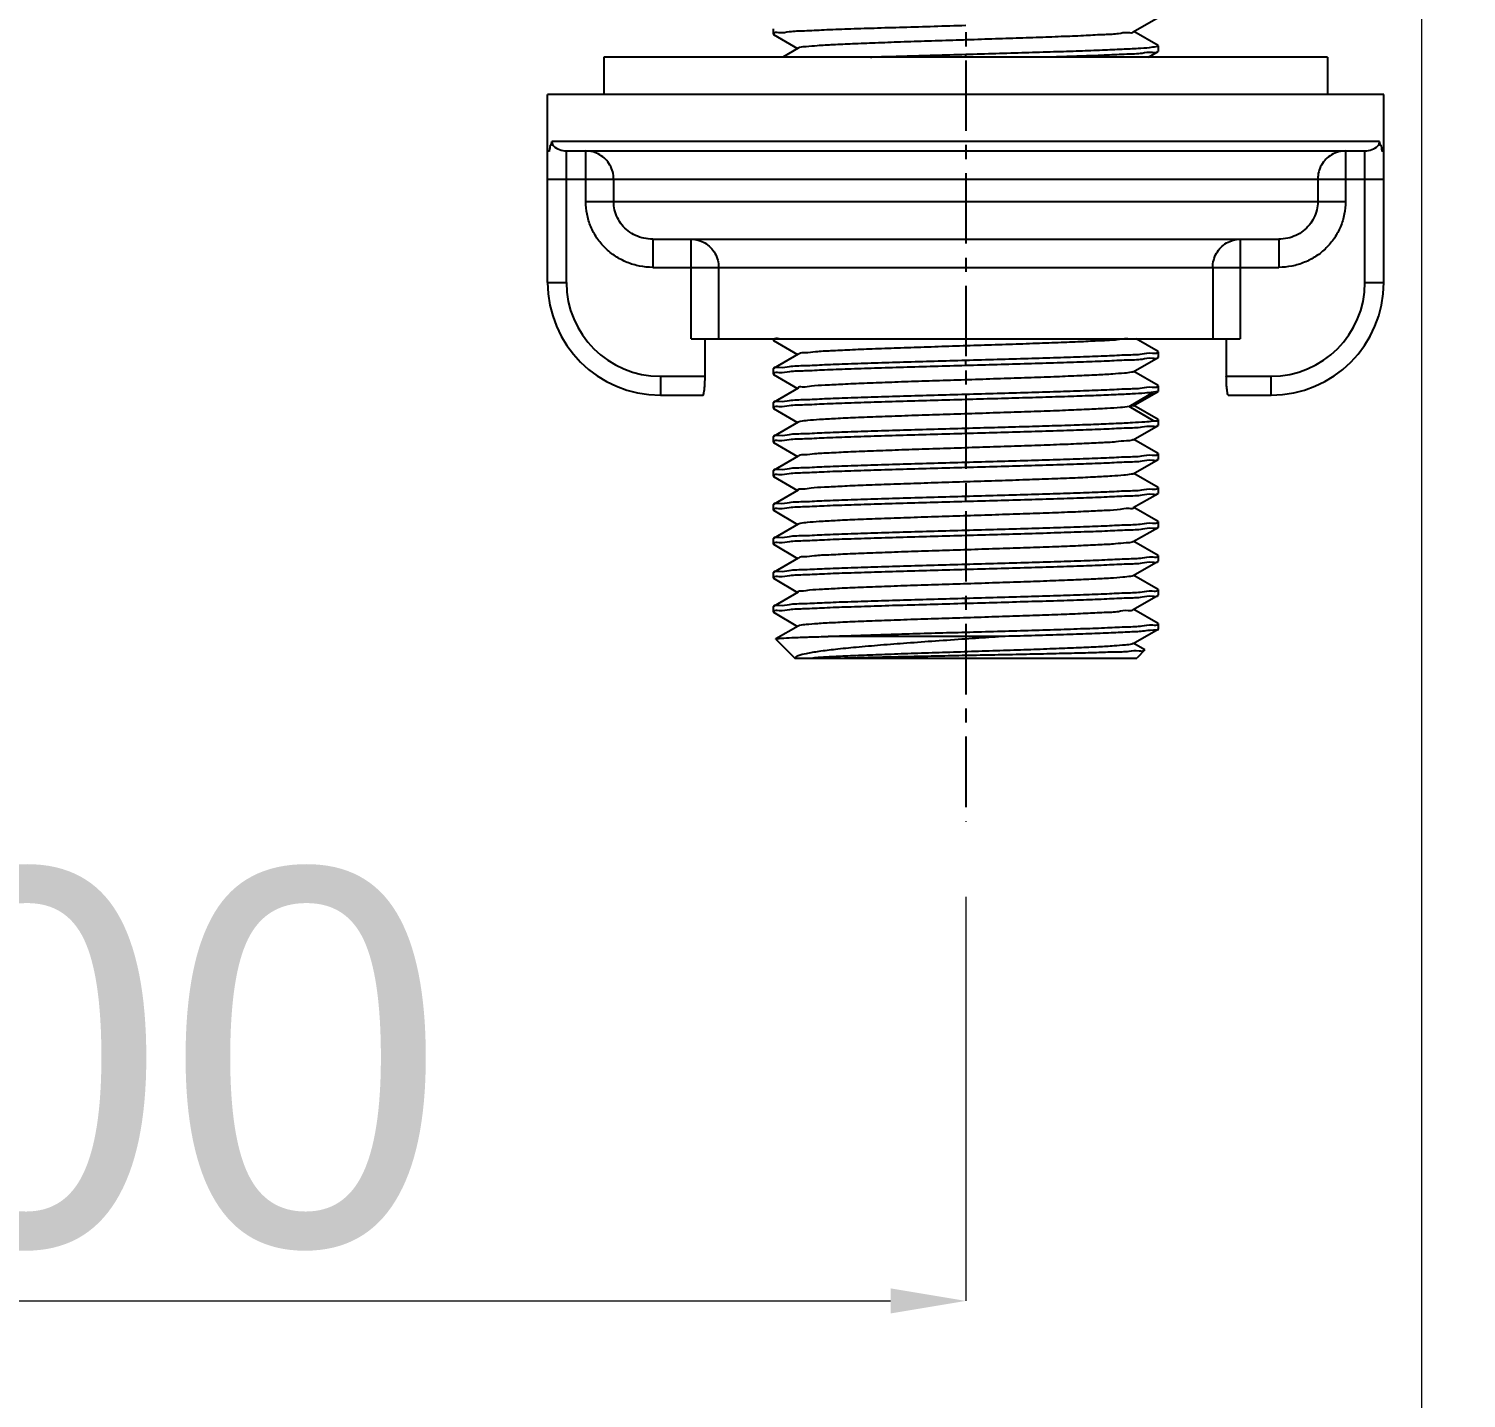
# Model space of a CAD drawing. Header units: millimetres. Extents: x 2282 to 3312, y -216 to 510.
# Drawn here: x 2531.8 to 2608.3, y -38.7 to 34.3 of the extents above; entities that cross this region are included whole.
import ezdxf

# ---------------------------------------------------------------- set-up
doc = ezdxf.new("R2010")
doc.units = ezdxf.units.MM
doc.linetypes.add('CENTER', pattern=[0.6, 0.375, -0.075, 0.075, -0.075])
doc.layers.add('BODY', color=7, linetype='Continuous')
doc.layers.add('标注', color=1, linetype='Continuous')
doc.styles.add('Daelim Dimension', font='')
doc.styles.get('Daelim Dimension').set_extended_font_data('나눔고딕')
doc.dimstyles.new('DEFAULT', dxfattribs={"dimscale": 2, "dimtxt": 2, "dimasz": 2, "dimexe": 0, "dimexo": 2, "dimgap": 1, "dimtad": 1, "dimdec": 1, "dimzin": 9, "dimdsep": 46, "dimtxsty": 'Daelim Dimension', "dimcen": 0.5, "dimclrd": 252, "dimclre": 252, "dimclrt": 3, "dimadec": 1, "dimazin": 0, "dimtfac": 1, "dimtdec": 1, "dimtix": 1, "dimtmove": 0, "dimatfit": 3, "dimfxl": 1, "dimtolj": 1, "dimtzin": 1, "dimlwd": 9, "dimlwe": 9, "dimarcsym": 0})

# ---------------------------------------------------------------- blocks, each defined once
blk = doc.blocks.new('*D3')
at = {"layer": 'BODY', "color": 5, "lineweight": 9, "ltscale": 0.7, "transparency": 16777216}
for p, q in [((2481.663, -10.28), (2481.663, -33.48)), ((2581.663, -11.962), (2581.663, -33.48)), ((2485.663, -33.48), (2577.663, -33.48))]:
    blk.add_line(p, q, dxfattribs=at)
at = {"layer": 'BODY', "color": 5, "ltscale": 0.7, "transparency": 16777216}
for points in [[(2485.663, -32.813), (2485.663, -34.147), (2481.663, -33.48)], [(2577.663, -32.813), (2577.663, -34.147), (2581.663, -33.48)]]:
    blk.add_solid(points, dxfattribs=at)
at = {"layer": 'Defpoints', "color": 0, "ltscale": 0.7, "transparency": 16777216}
for p in [(2481.663, -6.28), (2581.663, -7.962), (2581.663, -33.48)]:
    blk.add_point(p, dxfattribs=at)
at = {"layer": 'BODY', "color": 7, "ltscale": 0.7, "transparency": 16777216, "insert": (2531.663, -20.665), "char_height": 20, "attachment_point": 5, "style": 'Daelim Dimension'}
blk.add_mtext('\\A1;100', dxfattribs=at)
blk = doc.blocks.new('*D4')
at = {"layer": 'BODY', "color": 5, "lineweight": 9, "ltscale": 0.7, "transparency": 16777216}
for p, q in [((2460.413, 42.472), (2460.413, -70.233)), ((2605.913, 42.526), (2605.913, -70.233)), ((2464.413, -70.233), (2601.913, -70.233))]:
    blk.add_line(p, q, dxfattribs=at)
at = {"layer": 'BODY', "color": 5, "ltscale": 0.7, "transparency": 16777216}
for points in [[(2464.413, -69.566), (2464.413, -70.899), (2460.413, -70.233)], [(2601.913, -69.566), (2601.913, -70.899), (2605.913, -70.233)]]:
    blk.add_solid(points, dxfattribs=at)
at = {"layer": 'Defpoints', "color": 0, "ltscale": 0.7, "transparency": 16777216}
for p in [(2460.413, 46.472), (2605.913, 46.526), (2605.913, -70.233)]:
    blk.add_point(p, dxfattribs=at)
at = {"layer": 'BODY', "color": 7, "ltscale": 0.7, "transparency": 16777216, "insert": (2534.618, -57.346), "char_height": 20, "attachment_point": 5, "style": 'Daelim Dimension'}
blk.add_mtext('\\A1;146', dxfattribs=at)
blk = doc.blocks.new('*D11')
at = {"layer": 'BODY', "color": 5, "lineweight": 9, "ltscale": 0.7, "transparency": 16777216}
for p, q in [((3021.754, 274.5), (2402.763, 274.5)), ((2402.763, 270.5), (2402.763, -75.561)), ((2428.786, -79.561), (2402.763, -79.561))]:
    blk.add_line(p, q, dxfattribs=at)
at = {"layer": 'BODY', "color": 5, "ltscale": 0.7, "transparency": 16777216}
for points in [[(2402.096, 270.5), (2403.429, 270.5), (2402.763, 274.5)], [(2402.096, -75.561), (2403.429, -75.561), (2402.763, -79.561)]]:
    blk.add_solid(points, dxfattribs=at)
at = {"layer": 'Defpoints', "color": 0, "ltscale": 0.7, "transparency": 16777216}
for p in [(3025.754, 274.5), (2402.763, -79.561), (2432.786, -79.561)]:
    blk.add_point(p, dxfattribs=at)
at = {"layer": 'BODY', "color": 7, "ltscale": 0.7, "transparency": 16777216, "insert": (2389.876, 97.47), "char_height": 20, "attachment_point": 5, "rotation": 90, "style": 'Daelim Dimension'}
blk.add_mtext('\\A1;1650', dxfattribs=at)

msp = doc.modelspace()

# ---------------------------------------------------------------- linework, layer by layer
at = {"color": 9, "linetype": 'Continuous'}
for p, q in [((2590.581, 34.097), (2591.901, 34.86)), ((2571.413, 34.257), (2571.413, 33.968)), ((2571.413, 33.968), (2571.425, 33.954)), ((2571.425, 33.955), (2572.717, 33.208)), ((2591.901, 33.366), (2590.609, 34.113)), ((2572.745, 33.224), (2571.926, 32.75)), ((2581.663, 32.75), (2581.663, 32.899)), ((2591.383, 32.75), (2591.901, 33.049)), ((2591.913, 33.352), (2591.901, 33.366)), ((2591.913, 33.063), (2591.901, 33.049)), ((2591.913, 33.352), (2591.913, 33.063)), ((2571.413, 17.75), (2571.413, 17.678)), ((2571.413, 17.678), (2571.425, 17.664)), ((2571.425, 17.664), (2572.717, 16.918)), ((2591.901, 17.076), (2590.735, 17.75)), ((2572.745, 16.934), (2571.425, 16.171)), ((2591.913, 17.062), (2591.901, 17.076)), ((2591.913, 17.062), (2591.913, 16.773)), ((2571.413, 16.157), (2571.425, 16.171)), ((2571.413, 16.157), (2571.413, 15.868)), ((2581.663, 16.321), (2581.663, 16.609)), ((2590.581, 15.996), (2591.901, 16.759)), ((2591.913, 16.773), (2591.901, 16.759)), ((2571.413, 15.868), (2571.425, 15.854)), ((2571.425, 15.854), (2572.717, 15.107)), ((2591.901, 15.265), (2590.609, 16.012)), ((2572.744, 15.123), (2571.425, 14.361)), ((2581.663, 14.799), (2581.663, 14.511)), ((2590.366, 14.137), (2591.65, 14.898)), ((2590.581, 14.187), (2591.901, 14.95)), ((2591.901, 14.949), (2591.65, 14.898)), ((2591.913, 15.252), (2591.901, 15.266)), ((2591.913, 14.963), (2591.901, 14.949)), ((2591.913, 15.252), (2591.913, 14.963)), ((2571.413, 14.347), (2571.425, 14.361)), ((2571.413, 14.347), (2571.413, 14.058)), ((2571.413, 14.058), (2571.425, 14.044)), ((2571.425, 14.044), (2572.717, 13.297)), ((2590.581, 14.187), (2590.366, 14.137)), ((2591.65, 13.376), (2590.366, 14.137)), ((2591.901, 13.456), (2590.609, 14.203)), ((2572.744, 13.313), (2571.425, 12.551)), ((2590.581, 12.377), (2591.901, 13.139)), ((2591.913, 13.442), (2591.901, 13.456)), ((2591.913, 13.153), (2591.901, 13.139)), ((2591.913, 13.442), (2591.913, 13.153)), ((2571.413, 12.537), (2571.425, 12.551)), ((2571.413, 12.537), (2571.413, 12.248)), ((2571.413, 12.248), (2571.425, 12.234)), ((2581.663, 12.701), (2581.663, 12.989)), ((2591.901, 11.646), (2590.609, 12.393)), ((2571.425, 12.235), (2572.717, 11.488)), ((2572.745, 11.504), (2571.425, 10.741)), ((2591.913, 11.632), (2591.901, 11.646)), ((2591.913, 11.632), (2591.913, 11.343)), ((2571.413, 10.727), (2571.425, 10.741)), ((2571.413, 10.727), (2571.413, 10.438)), ((2581.663, 10.891), (2581.663, 11.179)), ((2590.581, 10.566), (2591.901, 11.329)), ((2591.913, 11.343), (2591.901, 11.329)), ((2571.413, 10.438), (2571.425, 10.424)), ((2571.425, 10.424), (2572.717, 9.677)), ((2591.901, 9.836), (2590.609, 10.582)), ((2572.745, 9.694), (2571.425, 8.931)), ((2581.663, 9.081), (2581.663, 9.369)), ((2590.582, 8.757), (2591.901, 9.519)), ((2591.913, 9.822), (2591.901, 9.836)), ((2591.913, 9.533), (2591.901, 9.519)), ((2591.913, 9.822), (2591.913, 9.533)), ((2571.413, 8.917), (2571.425, 8.931)), ((2571.413, 8.917), (2571.413, 8.628)), ((2571.413, 8.628), (2571.425, 8.614)), ((2571.425, 8.615), (2572.717, 7.868)), ((2591.901, 8.026), (2590.609, 8.773)), ((2572.745, 7.884), (2571.425, 7.121)), ((2590.582, 6.947), (2591.901, 7.709)), ((2591.913, 8.012), (2591.901, 8.026)), ((2591.913, 7.723), (2591.901, 7.709)), ((2591.913, 8.012), (2591.913, 7.723)), ((2571.413, 7.107), (2571.425, 7.121)), ((2571.413, 7.107), (2571.413, 6.818)), ((2581.663, 7.559), (2581.663, 7.271)), ((2591.901, 6.216), (2590.609, 6.963)), ((2571.413, 6.818), (2571.425, 6.804)), ((2571.425, 6.805), (2572.717, 6.058)), ((2591.913, 6.202), (2591.901, 6.216)), ((2591.913, 6.202), (2591.913, 5.913)), ((2572.745, 6.074), (2571.425, 5.311)), ((2581.663, 5.461), (2581.663, 5.749)), ((2590.581, 5.136), (2591.901, 5.899)), ((2591.913, 5.913), (2591.901, 5.899)), ((2571.413, 5.297), (2571.425, 5.311)), ((2571.413, 5.297), (2571.413, 5.008)), ((2571.413, 5.008), (2571.425, 4.994)), ((2571.425, 4.994), (2572.717, 4.248)), ((2591.901, 4.406), (2590.609, 5.153)), ((2572.745, 4.264), (2571.425, 3.501)), ((2581.663, 3.651), (2581.663, 3.939)), ((2590.581, 3.327), (2591.901, 4.089)), ((2591.913, 4.392), (2591.901, 4.406)), ((2591.913, 4.103), (2591.901, 4.089)), ((2591.913, 4.392), (2591.913, 4.103)), ((2571.413, 3.487), (2571.425, 3.501)), ((2571.413, 3.487), (2571.413, 3.198)), ((2571.413, 3.198), (2571.425, 3.184)), ((2571.425, 3.184), (2572.717, 2.438)), ((2591.901, 2.596), (2590.609, 3.342)), ((2572.744, 2.454), (2571.558, 1.768)), ((2591.913, 2.582), (2591.901, 2.596)), ((2591.913, 2.582), (2591.913, 2.293)), ((2571.554, 1.758), (2571.558, 1.767)), ((2571.554, 1.758), (2572.563, 0.75)), ((2583.759, 1.9), (2574.338, 1.9)), ((2590.581, 1.516), (2591.901, 2.279)), ((2591.194, 1.194), (2590.609, 1.532)), ((2591.913, 2.293), (2591.901, 2.279)), ((2591.198, 1.185), (2590.763, 0.75)), ((2591.198, 1.185), (2591.194, 1.194)), ((2572.563, 0.75), (2590.763, 0.75))]:
    msp.add_line(p, q, dxfattribs=at)
at = {"color": 7, "linetype": 'Continuous'}
for p, q in [((2600.913, 32.75), (2562.413, 32.75)), ((2562.413, 32.75), (2562.413, 30.75)), ((2600.913, 32.75), (2600.913, 30.75)), ((2603.913, 30.75), (2559.413, 30.75)), ((2559.413, 20.75), (2559.413, 30.75)), ((2603.913, 20.75), (2603.913, 30.75)), ((2559.413, 27.75), (2559.494, 27.75)), ((2559.494, 27.75), (2559.494, 27.727)), ((2603.684, 28.25), (2559.642, 28.25)), ((2560.413, 27.75), (2602.913, 27.75)), ((2560.413, 20.75), (2560.413, 27.75)), ((2561.447, 25.05), (2561.447, 27.75)), ((2601.879, 27.75), (2601.879, 25.05)), ((2602.913, 20.75), (2602.913, 27.75)), ((2603.832, 27.75), (2603.913, 27.75)), ((2603.832, 27.75), (2603.832, 27.727)), ((2559.413, 26.25), (2603.913, 26.25)), ((2562.926, 26.25), (2562.926, 25.05)), ((2600.4, 26.25), (2600.4, 25.05)), ((2561.447, 25.05), (2601.879, 25.05)), ((2565.006, 23.05), (2598.319, 23.05)), ((2565.006, 23.05), (2565.006, 21.55)), ((2567.053, 17.75), (2567.053, 23.05)), ((2596.272, 23.05), (2596.272, 17.75)), ((2598.319, 23.05), (2598.319, 21.55)), ((2565.006, 21.55), (2598.319, 21.55)), ((2568.514, 21.55), (2568.514, 17.75)), ((2594.811, 21.55), (2594.811, 17.75)), ((2559.413, 20.75), (2560.413, 20.75)), ((2602.913, 20.75), (2603.913, 20.75)), ((2567.053, 17.75), (2596.272, 17.75)), ((2567.792, 15.75), (2567.792, 17.75)), ((2595.533, 17.75), (2595.533, 15.75)), ((2565.413, 15.75), (2567.792, 15.75)), ((2565.413, 15.75), (2565.413, 14.75)), ((2595.533, 15.75), (2597.913, 15.75)), ((2597.913, 14.75), (2597.913, 15.75)), ((2565.413, 14.75), (2567.692, 14.75)), ((2595.634, 14.75), (2597.913, 14.75))]:
    msp.add_line(p, q, dxfattribs=at)
for centre, radius, start, end in [((2561.532, 28.342), 2.128, 196.13668, 196.78272), ((2562.504, 27.374), 3.031, 172.9095, 173.31924), ((2560.115, 28.25), 0.473, 180.0518, 204.65967), ((2560.413, 28.75), 1, 227.11257, 270), ((2602.913, 28.75), 1, 270, 312.88743), ((2600.124, 27.394), 3.661, 11.12629, 13.51314), ((2600.816, 27.374), 3.036, 6.68073, 7.0897), ((2601.795, 28.341), 2.127, 343.21711, 343.86347), ((2565.413, 20.75), 6, 180, 270), ((2565.413, 20.75), 5, 180, 270), ((2597.913, 20.75), 6, 270, 0), ((2597.913, 20.75), 5, 270, 0)]:
    msp.add_arc(centre, radius, start, end, dxfattribs=at)
at = {"color": 9, "linetype": 'Continuous'}
for points, start_tangent, end_tangent in [([(2581.663, 34.421), (2579.977, 34.373), (2578.331, 34.325), (2576.783, 34.278), (2575.379, 34.231), (2574.124, 34.183), (2573.077, 34.135), (2572.273, 34.087), (2571.726, 34.04), (2571.448, 33.992), (2571.446, 33.969)], (-0.999612, -0.027843), (0.014, -0.999902)), ([(2590.565, 34.098), (2590.564, 34.088), (2590.306, 34.039), (2589.797, 33.99), (2589.043, 33.94), (2588.07, 33.89), (2586.909, 33.841), (2585.599, 33.792), (2584.178, 33.742), (2582.686, 33.693), (2581.164, 33.644), (2579.654, 33.595), (2578.199, 33.545), (2576.847, 33.496), (2575.638, 33.447), (2574.596, 33.397), (2573.764, 33.348), (2573.167, 33.298), (2572.821, 33.249), (2572.751, 33.215)], (-0.076802, -0.997046), (-0.830097, -0.557618)), ([(2576.593, 32.75), (2576.796, 32.757), (2578.342, 32.804), (2579.982, 32.852), (2581.663, 32.899)], (0.999456, 0.032992), (0.999598, 0.028343)), ([(2581.663, 32.899), (2583.27, 32.945), (2584.842, 32.99), (2586.344, 33.036), (2587.717, 33.081), (2588.941, 33.127), (2589.994, 33.173), (2590.834, 33.218), (2591.442, 33.264), (2591.802, 33.31), (2591.911, 33.353)], (0.999598, 0.028343), (0.502623, 0.864506)), ([(2591.879, 33.051), (2591.877, 33.039), (2591.596, 32.991), (2591.047, 32.944), (2590.234, 32.896), (2589.179, 32.848), (2587.926, 32.8), (2586.521, 32.753), (2586.426, 32.75)], (-0.105514, -0.994418), (-0.999483, -0.03214)), ([(2571.73, 17.75), (2571.449, 17.703), (2571.446, 17.677)], (-0.995183, 0.098036), (-0.024184, -0.999708)), ([(2590.296, 17.74), (2590.251, 17.742), (2589.707, 17.693), (2588.926, 17.644), (2587.93, 17.594), (2586.749, 17.545), (2585.42, 17.495), (2583.982, 17.446), (2582.48, 17.396), (2580.956, 17.347), (2579.453, 17.298), (2578.022, 17.249), (2576.691, 17.2), (2575.493, 17.15), (2574.475, 17.101), (2573.673, 17.051), (2573.111, 17.002), (2572.798, 16.953), (2572.756, 16.922)], (-0.99767, 0.068219), (-0.726292, -0.687387)), ([(2581.663, 16.609), (2583.345, 16.657), (2584.987, 16.704), (2586.531, 16.752), (2587.935, 16.799), (2589.188, 16.847), (2590.242, 16.895), (2591.049, 16.943), (2591.596, 16.99), (2591.877, 17.038), (2591.88, 17.062)], (0.9996, 0.028267), (0.013595, 0.999908)), ([(2581.663, 16.321), (2579.984, 16.273), (2578.345, 16.226), (2576.801, 16.178), (2575.397, 16.131), (2574.148, 16.084), (2573.092, 16.035), (2572.279, 15.987), (2571.731, 15.94), (2571.449, 15.892), (2571.446, 15.868)], (-0.999598, -0.028353), (-0.014119, -0.9999)), ([(2571.447, 16.169), (2571.448, 16.181), (2571.729, 16.229), (2572.277, 16.276), (2573.093, 16.324), (2574.151, 16.372), (2575.4, 16.42), (2576.807, 16.467), (2578.353, 16.515), (2579.989, 16.562), (2581.663, 16.609)], (0.098474, 0.99514), (0.9996, 0.028267)), ([(2591.879, 16.761), (2591.878, 16.749), (2591.597, 16.701), (2591.049, 16.654), (2590.235, 16.606), (2589.178, 16.558), (2587.929, 16.51), (2586.522, 16.463), (2584.977, 16.416), (2583.339, 16.368), (2581.663, 16.321)], (-0.093217, -0.995646), (-0.999598, -0.028353)), ([(2590.579, 16), (2590.479, 15.966), (2590.106, 15.917), (2589.489, 15.868), (2588.637, 15.818), (2587.579, 15.769), (2586.346, 15.719), (2584.979, 15.67), (2583.522, 15.62), (2581.997, 15.571), (2580.461, 15.521), (2578.962, 15.472), (2577.546, 15.422), (2576.252, 15.373), (2575.119, 15.323), (2574.177, 15.274), (2573.451, 15.224), (2572.971, 15.175), (2572.747, 15.125), (2572.747, 15.124)], (-0.873138, -0.487473), (0.328659, -0.944449)), ([(2571.446, 14.359), (2571.448, 14.371), (2571.729, 14.419), (2572.277, 14.466), (2573.091, 14.514), (2574.148, 14.562), (2575.397, 14.61), (2576.804, 14.657), (2578.349, 14.705), (2579.987, 14.752), (2581.663, 14.799)], (0.091719, 0.995785), (0.999613, 0.027836)), ([(2581.663, 14.799), (2583.342, 14.847), (2584.981, 14.894), (2586.524, 14.942), (2587.929, 14.989), (2589.178, 15.036), (2590.233, 15.085), (2591.047, 15.133), (2591.595, 15.18), (2591.877, 15.228), (2591.88, 15.252)], (0.999613, 0.027836), (0.013776, 0.999905)), ([(2591.65, 14.898), (2591.196, 14.855), (2590.529, 14.812), (2589.665, 14.769), (2588.614, 14.725), (2587.423, 14.683), (2586.103, 14.64), (2584.683, 14.597), (2583.192, 14.554), (2581.663, 14.511)], (-0.99243, -0.122813), (-0.999598, -0.028354)), ([(2581.663, 14.511), (2579.979, 14.463), (2578.337, 14.415), (2576.792, 14.368), (2575.388, 14.321), (2574.134, 14.273), (2573.082, 14.225), (2572.276, 14.177), (2571.729, 14.13), (2571.449, 14.082), (2571.446, 14.058)], (-0.999598, -0.028354), (-0.010477, -0.999945)), ([(2590.366, 14.137), (2589.896, 14.088), (2589.183, 14.038), (2588.25, 13.989), (2587.133, 13.94), (2585.843, 13.89), (2584.432, 13.841), (2582.938, 13.791), (2581.412, 13.742), (2579.896, 13.693), (2578.42, 13.643), (2577.039, 13.593), (2575.799, 13.544), (2574.735, 13.494), (2573.877, 13.445), (2573.246, 13.396), (2572.861, 13.347), (2572.745, 13.312)], (-0.989918, -0.141645), (-0.881585, -0.472024)), ([(2581.663, 12.989), (2583.195, 13.033), (2584.686, 13.076), (2586.104, 13.118), (2587.427, 13.161), (2588.617, 13.204), (2589.667, 13.247), (2590.532, 13.291), (2591.198, 13.334), (2591.65, 13.376)], (0.999613, 0.027833), (0.992138, 0.12515)), ([(2591.879, 13.142), (2591.876, 13.129), (2591.595, 13.081), (2591.044, 13.034), (2590.229, 12.986), (2589.171, 12.937), (2587.919, 12.89), (2586.514, 12.843), (2584.966, 12.795), (2583.336, 12.748), (2581.663, 12.701)], (-0.127828, -0.991796), (-0.999613, -0.027827)), ([(2591.65, 13.376), (2591.892, 13.423), (2591.889, 13.432)], (0.99243, 0.122814), (-0.385731, 0.922611)), ([(2581.663, 12.701), (2579.977, 12.653), (2578.331, 12.605), (2576.783, 12.558), (2575.38, 12.511), (2574.124, 12.463), (2573.077, 12.415), (2572.273, 12.367), (2571.726, 12.32), (2571.448, 12.272), (2571.446, 12.249)], (-0.999613, -0.027827), (0.012218, -0.999925)), ([(2571.447, 12.548), (2571.449, 12.561), (2571.731, 12.609), (2572.28, 12.656), (2573.088, 12.704), (2574.141, 12.752), (2575.392, 12.8), (2576.8, 12.847), (2578.344, 12.894), (2579.984, 12.942), (2581.663, 12.989)], (0.129699, 0.991553), (0.999613, 0.027833)), ([(2590.57, 12.388), (2590.53, 12.358), (2590.218, 12.309), (2589.654, 12.259), (2588.856, 12.21), (2587.85, 12.161), (2586.665, 12.111), (2585.336, 12.062), (2583.897, 12.013), (2582.389, 11.964), (2580.857, 11.914), (2579.348, 11.865), (2577.913, 11.815), (2576.582, 11.766), (2575.399, 11.716), (2574.403, 11.667), (2573.623, 11.617), (2573.081, 11.569), (2572.783, 11.519), (2572.76, 11.493)], (-0.716103, -0.697995), (-0.57511, -0.818076)), ([(2581.663, 11.179), (2583.335, 11.227), (2584.964, 11.274), (2586.51, 11.321), (2587.916, 11.368), (2589.164, 11.416), (2590.222, 11.464), (2591.04, 11.512), (2591.592, 11.56), (2591.876, 11.607), (2591.88, 11.633)], (0.999598, 0.02836), (0.039325, 0.999226)), ([(2581.663, 10.891), (2579.977, 10.843), (2578.331, 10.795), (2576.782, 10.748), (2575.379, 10.701), (2574.126, 10.653), (2573.081, 10.605), (2572.272, 10.557), (2571.725, 10.51), (2571.447, 10.462), (2571.446, 10.439)], (-0.999599, -0.028309), (0.025354, -0.999679)), ([(2571.447, 10.738), (2571.449, 10.751), (2571.73, 10.799), (2572.28, 10.846), (2573.089, 10.894), (2574.137, 10.942), (2575.389, 10.99), (2576.797, 11.037), (2578.342, 11.084), (2579.982, 11.132), (2581.663, 11.179)], (0.132309, 0.991209), (0.999598, 0.02836)), ([(2591.879, 11.331), (2591.877, 11.319), (2591.596, 11.271), (2591.046, 11.224), (2590.233, 11.176), (2589.178, 11.128), (2587.925, 11.08), (2586.519, 11.033), (2584.976, 10.986), (2583.341, 10.938), (2581.663, 10.891)], (-0.109572, -0.993979), (-0.999599, -0.028309)), ([(2590.581, 10.567), (2590.46, 10.532), (2590.071, 10.483), (2589.438, 10.434), (2588.569, 10.385), (2587.495, 10.335), (2586.248, 10.285), (2584.881, 10.236), (2583.423, 10.187), (2581.907, 10.138), (2580.384, 10.089), (2578.897, 10.039), (2577.489, 9.99), (2576.204, 9.941), (2575.084, 9.892), (2574.149, 9.842), (2573.433, 9.793), (2572.96, 9.743), (2572.744, 9.694)], (-0.882317, -0.470655), (0.364926, -0.931037)), ([(2571.446, 8.928), (2571.449, 8.941), (2571.729, 8.989), (2572.279, 9.036), (2573.091, 9.084), (2574.136, 9.132), (2575.385, 9.179), (2576.792, 9.227), (2578.339, 9.274), (2579.981, 9.322), (2581.663, 9.369)], (0.113414, 0.993548), (0.999611, 0.027876)), ([(2581.663, 9.369), (2583.34, 9.417), (2584.974, 9.464), (2586.518, 9.512), (2587.925, 9.559), (2589.174, 9.606), (2590.229, 9.654), (2591.043, 9.702), (2591.594, 9.75), (2591.877, 9.798), (2591.88, 9.822)], (0.999611, 0.027876), (0.010081, 0.999949)), ([(2591.88, 9.521), (2591.878, 9.51), (2591.598, 9.462), (2591.051, 9.414), (2590.24, 9.366), (2589.187, 9.318), (2587.935, 9.27), (2586.528, 9.223), (2584.989, 9.176), (2583.347, 9.128), (2581.663, 9.081)], (-0.067879, -0.997694), (-0.999612, -0.027855)), ([(2581.663, 9.081), (2579.98, 9.033), (2578.335, 8.985), (2576.786, 8.938), (2575.383, 8.891), (2574.134, 8.843), (2573.086, 8.795), (2572.273, 8.747), (2571.725, 8.7), (2571.447, 8.652), (2571.446, 8.629)], (-0.999612, -0.027855), (0.031687, -0.999498)), ([(2590.58, 8.756), (2590.357, 8.706), (2589.879, 8.656), (2589.158, 8.607), (2588.22, 8.558), (2587.087, 8.508), (2585.789, 8.458), (2584.37, 8.409), (2582.872, 8.359), (2581.351, 8.31), (2579.836, 8.261), (2578.366, 8.211), (2576.996, 8.162), (2575.765, 8.112), (2574.71, 8.063), (2573.857, 8.014), (2573.233, 7.965), (2572.853, 7.915), (2572.746, 7.881)], (0.346162, -0.938175), (-0.877325, -0.479896)), ([(2581.663, 7.559), (2583.345, 7.607), (2584.989, 7.655), (2586.53, 7.702), (2587.938, 7.749), (2589.188, 7.797), (2590.24, 7.845), (2591.05, 7.893), (2591.597, 7.94), (2591.878, 7.988), (2591.88, 8.011)], (0.999598, 0.028335), (-0.02389, 0.999715)), ([(2591.884, 7.707), (2591.884, 7.702), (2591.614, 7.653), (2591.073, 7.606), (2590.267, 7.558), (2589.217, 7.509), (2587.968, 7.462), (2586.557, 7.414), (2585.005, 7.366), (2583.352, 7.318), (2581.663, 7.271)], (0.127924, -0.991784), (-0.999611, -0.027877)), ([(2571.446, 7.119), (2571.448, 7.131), (2571.728, 7.178), (2572.277, 7.226), (2573.091, 7.274), (2574.14, 7.322), (2575.386, 7.369), (2576.793, 7.417), (2578.342, 7.464), (2579.984, 7.512), (2581.663, 7.559)], (0.102043, 0.99478), (0.999598, 0.028335)), ([(2581.663, 7.271), (2579.985, 7.223), (2578.343, 7.176), (2576.796, 7.128), (2575.392, 7.081), (2574.147, 7.034), (2573.093, 6.985), (2572.278, 6.937), (2571.729, 6.89), (2571.448, 6.842), (2571.446, 6.818)], (-0.999611, -0.027877), (0.001802, -0.999998)), ([(2590.571, 6.958), (2590.526, 6.927), (2590.205, 6.877), (2589.63, 6.827), (2588.82, 6.778), (2587.804, 6.728), (2586.611, 6.679), (2585.277, 6.63), (2583.837, 6.581), (2582.332, 6.532), (2580.808, 6.483), (2579.314, 6.433), (2577.881, 6.384), (2576.553, 6.335), (2575.375, 6.285), (2574.384, 6.236), (2573.611, 6.187), (2573.069, 6.137), (2572.778, 6.088), (2572.762, 6.064)], (-0.737914, -0.674895), (-0.496338, -0.86813)), ([(2581.663, 5.749), (2583.351, 5.797), (2585.004, 5.845), (2586.558, 5.893), (2587.97, 5.94), (2589.217, 5.988), (2590.265, 6.036), (2591.071, 6.084), (2591.613, 6.132), (2591.884, 6.18), (2591.882, 6.195)], (0.999598, 0.02834), (-0.226209, 0.974079)), ([(2571.446, 5.309), (2571.448, 5.321), (2571.728, 5.368), (2572.276, 5.416), (2573.092, 5.464), (2574.147, 5.512), (2575.39, 5.56), (2576.797, 5.607), (2578.346, 5.654), (2579.987, 5.702), (2581.663, 5.749)], (0.086316, 0.996268), (0.999598, 0.02834)), ([(2581.663, 5.461), (2579.985, 5.413), (2578.345, 5.366), (2576.801, 5.318), (2575.397, 5.271), (2574.149, 5.224), (2573.094, 5.176), (2572.28, 5.128), (2571.732, 5.08), (2571.449, 5.032), (2571.446, 5.008)], (-0.999599, -0.028322), (-0.014152, -0.9999)), ([(2591.879, 5.901), (2591.878, 5.889), (2591.597, 5.841), (2591.049, 5.794), (2590.233, 5.746), (2589.177, 5.698), (2587.929, 5.65), (2586.522, 5.603), (2584.977, 5.556), (2583.338, 5.508), (2581.663, 5.461)], (-0.084309, -0.99644), (-0.999599, -0.028322)), ([(2590.583, 5.133), (2590.441, 5.099), (2590.029, 5.049), (2589.369, 5), (2588.481, 4.95), (2587.396, 4.901), (2586.147, 4.852), (2584.756, 4.802), (2583.272, 4.752), (2581.743, 4.703), (2580.215, 4.653), (2578.729, 4.604), (2577.333, 4.554), (2576.061, 4.505), (2574.95, 4.455), (2574.04, 4.406), (2573.355, 4.356), (2572.919, 4.307), (2572.737, 4.27)], (-0.87256, -0.488507), (-0.610091, -0.792331)), ([(2571.446, 3.499), (2571.448, 3.511), (2571.729, 3.559), (2572.277, 3.606), (2573.092, 3.654), (2574.149, 3.702), (2575.397, 3.75), (2576.804, 3.797), (2578.349, 3.845), (2579.987, 3.892), (2581.663, 3.939)], (0.082909, 0.996557), (0.999602, 0.028221)), ([(2581.663, 3.939), (2583.341, 3.987), (2584.98, 4.034), (2586.525, 4.082), (2587.929, 4.129), (2589.176, 4.176), (2590.231, 4.224), (2591.046, 4.273), (2591.594, 4.32), (2591.877, 4.368), (2591.88, 4.392)], (0.999602, 0.028221), (0.015021, 0.999887)), ([(2591.879, 4.091), (2591.878, 4.079), (2591.598, 4.032), (2591.049, 3.984), (2590.234, 3.936), (2589.18, 3.888), (2587.936, 3.84), (2586.529, 3.793), (2584.98, 3.746), (2583.339, 3.698), (2581.663, 3.651)], (-0.084489, -0.996424), (-0.999612, -0.027852)), ([(2581.663, 3.651), (2579.982, 3.603), (2578.34, 3.556), (2576.797, 3.508), (2575.391, 3.461), (2574.142, 3.413), (2573.089, 3.365), (2572.278, 3.317), (2571.73, 3.27), (2571.448, 3.222), (2571.446, 3.199)], (-0.999612, -0.027852), (0.015179, -0.999885)), ([(2590.564, 3.329), (2590.562, 3.318), (2590.301, 3.269), (2589.789, 3.219), (2589.034, 3.17), (2588.061, 3.12), (2586.901, 3.071), (2585.592, 3.021), (2584.178, 2.972), (2582.684, 2.923), (2581.155, 2.874), (2579.641, 2.824), (2578.19, 2.775), (2576.841, 2.726), (2575.633, 2.677), (2574.598, 2.627), (2573.768, 2.578), (2573.169, 2.528), (2572.821, 2.479), (2572.75, 2.445)], (-0.132725, -0.991153), (-0.829114, -0.559079)), ([(2581.663, 2.129), (2583.35, 2.177), (2584.995, 2.225), (2586.543, 2.272), (2587.949, 2.32), (2589.204, 2.368), (2590.248, 2.415), (2591.053, 2.463), (2591.602, 2.511), (2591.879, 2.558), (2591.88, 2.58)], (0.999611, 0.027888), (-0.043766, 0.999042)), ([(2571.561, 1.762), (2571.647, 1.787), (2571.981, 1.815), (2572.552, 1.843), (2573.339, 1.872), (2574.338, 1.9)], (0.877148, 0.48022), (0.999663, 0.025966)), ([(2581.663, 1.76), (2580.054, 1.649), (2578.531, 1.54), (2577.133, 1.431), (2575.831, 1.318), (2574.728, 1.206), (2573.847, 1.095), (2573.164, 0.979), (2572.749, 0.863), (2572.599, 0.75)], (-0.997697, -0.067822), (-0.184589, -0.982816)), ([(2574.338, 1.9), (2575.567, 1.946), (2576.951, 1.992), (2578.454, 2.038), (2580.038, 2.084), (2581.663, 2.129)], (0.999192, 0.040192), (0.999611, 0.027888)), ([(2583.759, 1.9), (2583.062, 1.853), (2582.362, 1.807), (2581.663, 1.76)], (-0.997797, -0.066347), (-0.997697, -0.067822)), ([(2591.892, 2.276), (2591.893, 2.275), (2591.653, 2.228), (2591.152, 2.181), (2590.399, 2.135), (2589.412, 2.088), (2588.231, 2.041), (2586.874, 1.994), (2585.364, 1.947), (2583.759, 1.9)], (0.32611, -0.945332), (-0.999594, -0.028478)), ([(2590.575, 1.525), (2590.504, 1.491), (2590.155, 1.442), (2589.559, 1.392), (2588.73, 1.343), (2587.695, 1.294), (2586.481, 1.244), (2585.124, 1.195), (2583.672, 1.145), (2582.156, 1.096), (2580.621, 1.046), (2579.118, 0.997), (2577.691, 0.947), (2576.395, 0.898), (2575.244, 0.849), (2574.277, 0.8), (2573.526, 0.75)], (-0.831705, -0.555218), (-0.996967, -0.077822)), ([(2575.073, 0.75), (2576.157, 0.78), (2577.396, 0.809), (2578.749, 0.839), (2580.181, 0.868), (2581.663, 0.898)], (0.999564, 0.029512), (0.999808, 0.019604)), ([(2581.663, 0.898), (2583.205, 0.928), (2584.721, 0.959), (2586.156, 0.99), (2587.46, 1.02), (2588.62, 1.05), (2589.597, 1.081), (2590.361, 1.111), (2590.887, 1.141), (2591.159, 1.172), (2591.171, 1.195)], (0.999808, 0.019604), (0.350825, 0.936441))]:
    msp.add_spline(points, degree=3, dxfattribs=dict(at, start_tangent=start_tangent, end_tangent=end_tangent))
at = {"color": 7, "linetype": 'Continuous'}
for points, start_tangent, end_tangent in [([(2559.61, 28.101), (2559.562, 28.043), (2559.524, 27.916), (2559.497, 27.749)], (-0.922597, -0.385765), (-0.123487, -0.992346)), ([(2559.61, 28.101), (2559.62, 28.151), (2559.631, 28.201), (2559.642, 28.25)], (0.193909, 0.98102), (0.233584, 0.972337)), ([(2559.685, 28.053), (2559.665, 28.063), (2559.639, 28.079), (2559.61, 28.101)], (-0.907811, 0.419379), (-0.775777, 0.631007)), ([(2559.685, 28.053), (2559.699, 28.045), (2559.715, 28.033), (2559.732, 28.017)], (0.907806, -0.41939), (0.732692, -0.68056)), ([(2562.926, 26.25), (2562.876, 26.638), (2562.728, 27), (2562.493, 27.311), (2562.186, 27.549), (2561.83, 27.699), (2561.447, 27.75)], (0, 1), (-1, 0)), ([(2601.879, 27.75), (2601.496, 27.699), (2601.139, 27.549), (2600.833, 27.311), (2600.598, 27), (2600.45, 26.638), (2600.4, 26.25)], (-1, 0), (0, -1)), ([(2603.641, 28.053), (2603.627, 28.045), (2603.611, 28.033), (2603.593, 28.017)], (-0.907806, -0.41939), (-0.732692, -0.68056)), ([(2603.641, 28.053), (2603.664, 28.117), (2603.679, 28.183), (2603.684, 28.25)], (0.416058, 0.909338), (0.000325, 1)), ([(2603.716, 28.101), (2603.687, 28.079), (2603.661, 28.064), (2603.641, 28.053)], (-0.775266, -0.631635), (-0.907811, -0.41938)), ([(2603.829, 27.749), (2603.802, 27.916), (2603.763, 28.043), (2603.716, 28.101)], (-0.123474, 0.992348), (-0.921157, 0.389191)), ([(2565.006, 21.55), (2564.309, 21.618), (2563.638, 21.818), (2563.022, 22.143), (2562.479, 22.583), (2562.04, 23.112), (2561.712, 23.723), (2561.511, 24.385), (2561.447, 25.05)], (-0.999999, 0.001408), (0.004898, 0.999988)), ([(2565.006, 23.05), (2564.531, 23.102), (2564.092, 23.251), (2563.695, 23.494), (2563.367, 23.814), (2563.124, 24.195), (2562.975, 24.618), (2562.926, 25.05)], (-1, 0), (0.000183, 1)), ([(2601.879, 25.05), (2601.813, 24.378), (2601.612, 23.718), (2601.285, 23.112), (2600.848, 22.584), (2600.305, 22.144), (2599.693, 21.82), (2599.024, 21.619), (2598.319, 21.55)], (0.002235, -0.999998), (-0.999993, -0.003862)), ([(2600.4, 25.05), (2600.349, 24.608), (2600.196, 24.184), (2599.953, 23.808), (2599.628, 23.492), (2599.235, 23.252), (2598.8, 23.103), (2598.319, 23.05)], (-0.000047, -1), (-1, 0.000019)), ([(2567.053, 23.05), (2567.431, 22.999), (2567.784, 22.849), (2568.086, 22.611), (2568.319, 22.3), (2568.464, 21.938), (2568.514, 21.55)], (1, 0), (0, -1)), ([(2594.811, 21.55), (2594.861, 21.938), (2595.007, 22.3), (2595.239, 22.611), (2595.542, 22.849), (2595.894, 22.999), (2596.272, 23.05)], (0, 1), (1, 0)), ([(2567.692, 14.75), (2567.711, 14.785), (2567.733, 14.886), (2567.756, 15.045), (2567.775, 15.251), (2567.788, 15.493), (2567.792, 15.75)], (1, 0), (0, 1)), ([(2595.634, 14.75), (2595.615, 14.784), (2595.593, 14.885), (2595.57, 15.044), (2595.551, 15.25), (2595.538, 15.493), (2595.533, 15.75)], (-1, 0), (0, 1))]:
    msp.add_spline(points, degree=3, dxfattribs=dict(at, start_tangent=start_tangent, end_tangent=end_tangent))
at = {"layer": '标注', "linetype": 'CENTER', "ltscale": 10}
msp.add_line((2581.663, 158.567), (2581.663, -7.962), dxfattribs=at)

# ---------------------------------------------------------------- dimensions: what is measured, and where the dimension line sits
at = {"layer": 'BODY', "ltscale": 0.7}
dim = msp.add_linear_dim(base=(2402.763, -79.561), p1=(3025.754, 274.5), p2=(2432.786, -79.561), angle=90, text='1650', dimstyle='DEFAULT', override={"dimtxt": 10, "dimclrd": 5, "dimclre": 5, "dimclrt": 7}, dxfattribs=at)
dim.commit()
dim.dimension.update_dxf_attribs({"geometry": '*D11', "text_midpoint": (2389.876, 97.47)})
dim = msp.add_linear_dim(base=(2605.913, -70.233), p1=(2460.413, 46.472), p2=(2605.913, 46.526), text='146', dimstyle='DEFAULT', override={"dimtxt": 10, "dimclrd": 5, "dimclre": 5, "dimclrt": 7}, dxfattribs=at)
dim.commit()
dim.dimension.update_dxf_attribs({"geometry": '*D4', "text_midpoint": (2534.618, -70.233), "dimtype": 160})
dim = msp.add_linear_dim(base=(2581.663, -33.48), p1=(2481.663, -6.28), p2=(2581.663, -7.962), dimstyle='DEFAULT', override={"dimtxt": 10, "dimclrd": 5, "dimclre": 5, "dimclrt": 7}, dxfattribs=at)
dim.commit()
dim.dimension.update_dxf_attribs({"geometry": '*D3', "text_midpoint": (2531.663, -20.665)})

doc.saveas('drawing.dxf')
